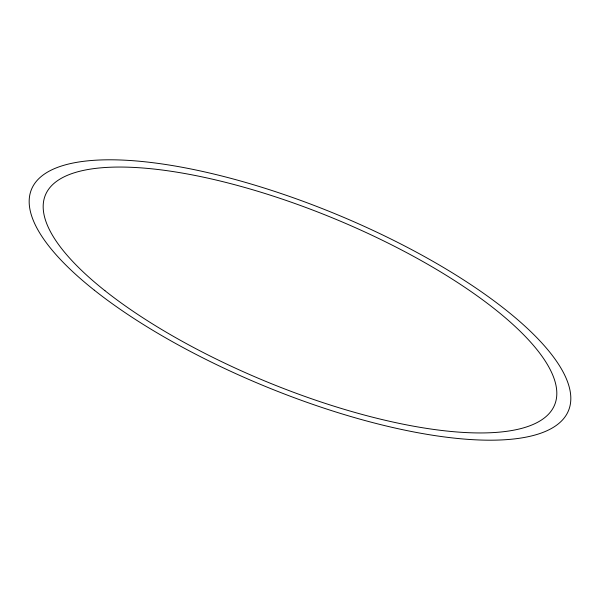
<?xml version="1.0" encoding="UTF-8"?>
<svg xmlns="http://www.w3.org/2000/svg" width="600" height="600" viewBox="0 0 600 600"><rect width="100%" height="100%" fill="white"/><g stroke="black" fill="none" stroke-linecap="round" stroke-linejoin="round"><path stroke-width="0.9" d="M94.297 290.168A290.385 93.097 22.4 0 0 555.39 426.03A290.385 93.097 22.4 0 0 250.312 183.803A290.385 93.097 22.4 0 0 94.297 290.168M104.925 290.678A275.385 88.29 22.4 0 0 542.19 419.52A275.385 88.29 22.4 0 0 252.877 189.81A275.385 88.29 22.4 0 0 104.925 290.678"/></g></svg>
